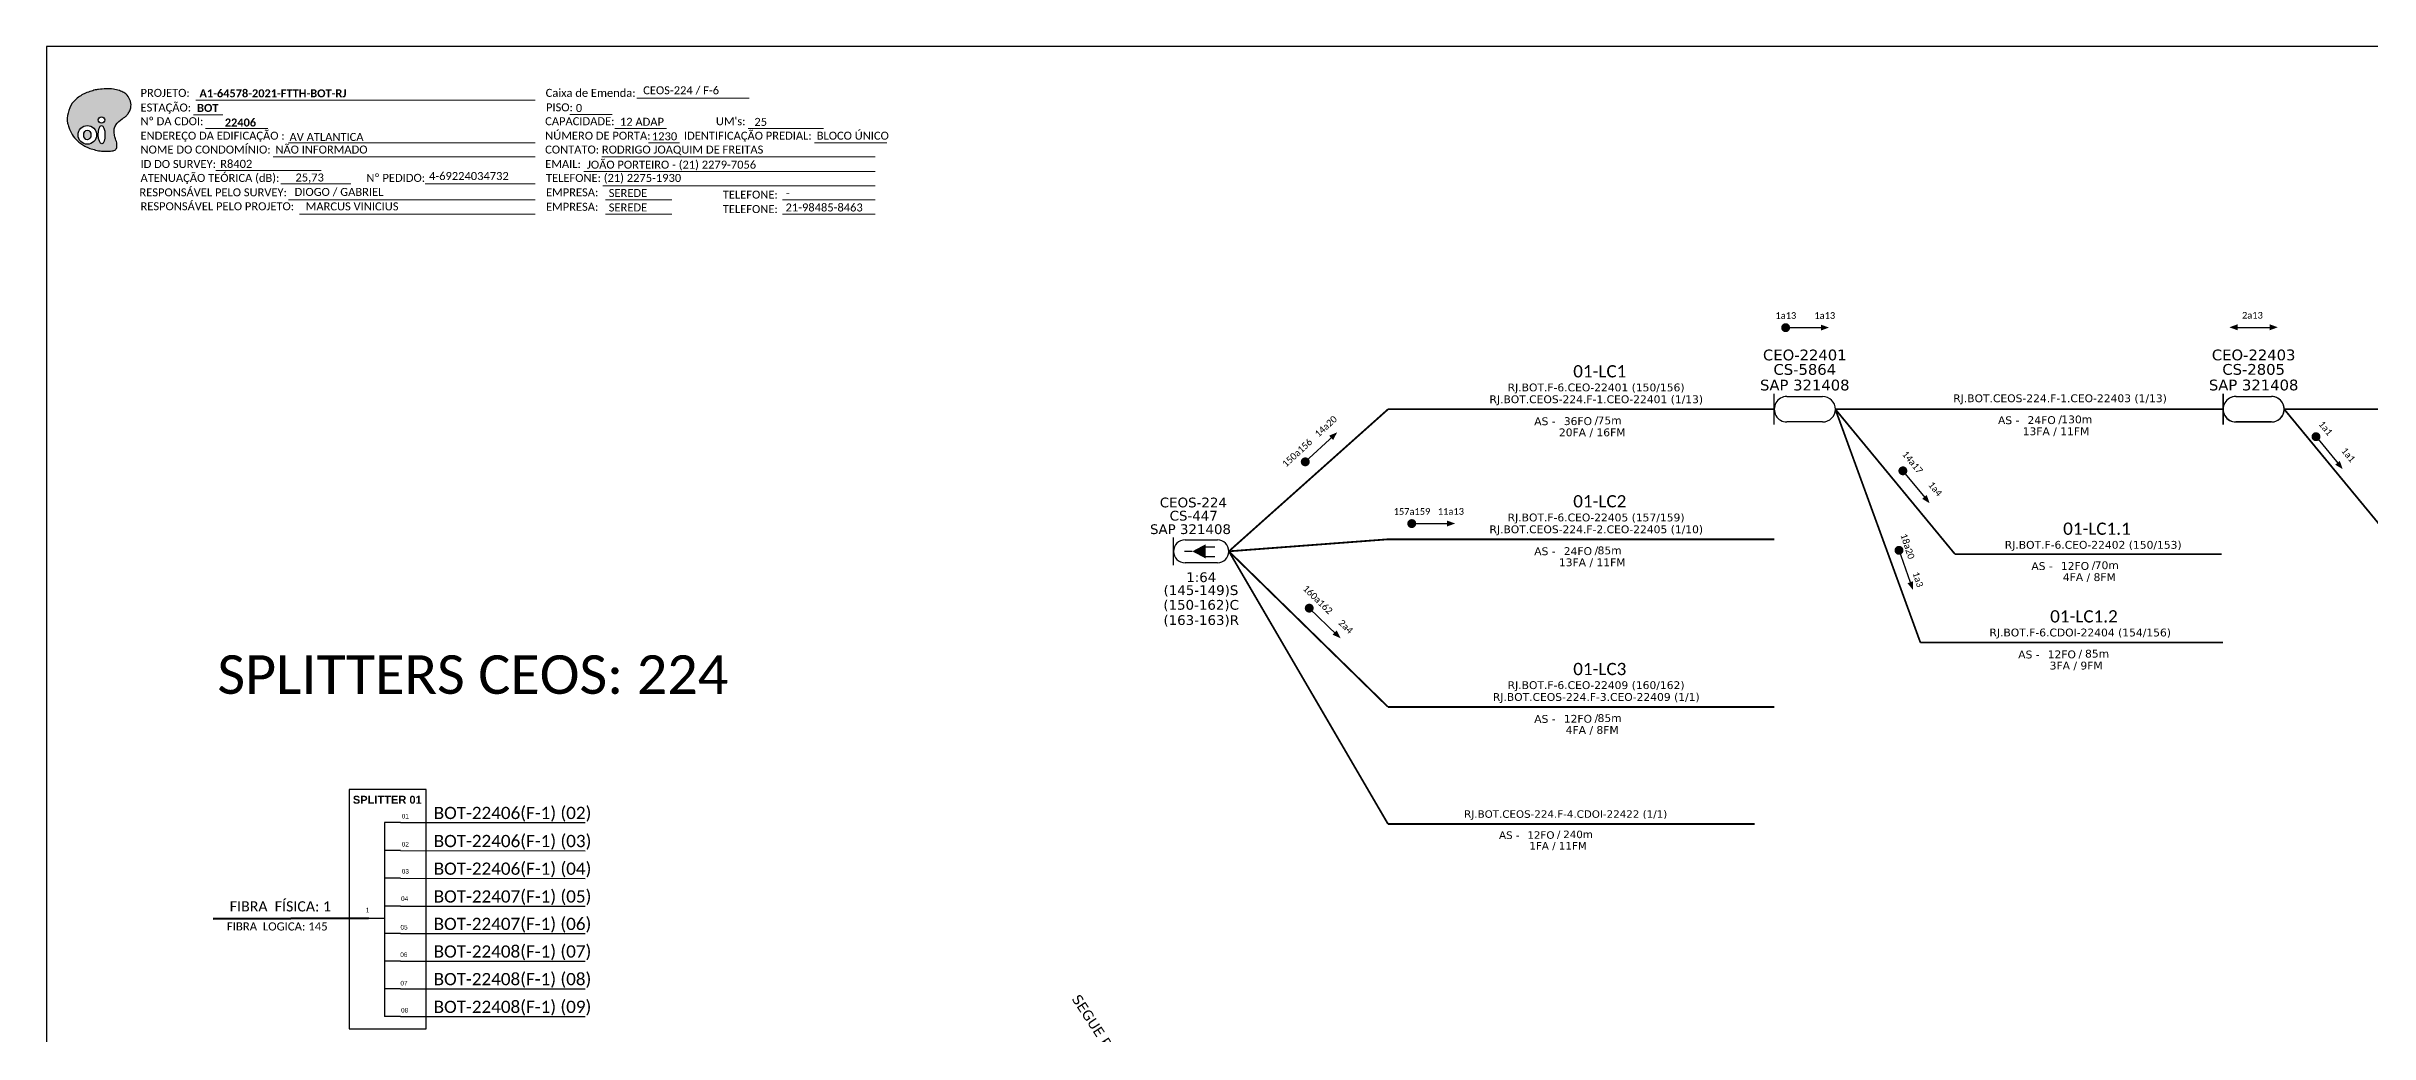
# Model space of a CAD drawing. Header units: inches. Extents: x 4735 to 6467, y 1468 to 2062.
# Drawn here: x 4735 to 5256, y 1841 to 2062 of the extents above; entities that cross this region are included whole.
import ezdxf
from ezdxf.enums import TextEntityAlignment as Align

# ---------------------------------------------------------------- set-up
doc = ezdxf.new("R2010")
doc.units = ezdxf.units.IN
doc.header["$MEASUREMENT"] = 0
for name, color, linetype in [('20.4-CEOS', 1, 'Continuous'), ('CABO OPTICO EXISTENTE', 5, 'Continuous'), ('CAP a instalar', 1, 'Continuous'), ('celulas gpon', 7, 'Continuous'), ('SETA', 7, 'Continuous')]:
    doc.layers.add(name, color=color, linetype=linetype)
doc.layers.add('40.1-ETIQUETAS', color=1, linetype='Continuous', lineweight=20)
doc.styles.add('siredit', font='verdana.ttf')
doc.styles.add('WMF-Calibri0', font='calibri.ttf')
doc.styles.add('WMF-Calibri1', font='calibrib.ttf')
doc.linetypes.add('FENCELINE1', pattern='A,0.25,-0.1,[133,ltypeshp.shx,S=0.1,R=0,X=-0.1,Y=0],-0.1,1', length=1.45)

# ---------------------------------------------------------------- blocks, each defined once
blk = doc.blocks.new('OI')
h = blk.add_hatch(color=40)
edge = h.paths.add_edge_path()
edge.add_spline(control_points=[(4.35, -0.67), (3.92, -0.99), (3.26, -1.5), (2.81, -2.59), (2.9, -3.5), (3.06, -4.27), (3.31, -4.85), (3.37, -5.39), (3.4, -5.88), (3.2, -6.4), (2.54, -6.61), (1.65, -6.63), (0.55, -6.67), (-0.56, -6.42), (-1.61, -6.14), (-2.77, -5.61), (-3.92, -4.77), (-4.89, -3.7), (-5.34, -2.65), (-5.6, -1.94), (-5.85, -0.96), (-5.71, 0.47), (-5.1, 2.02), (-4.14, 3.02), (-3.3, 3.61), (-2.37, 4.16), (-1.36, 4.44), (-0.56, 4.7), (0.79, 4.85), (2.24, 4.97), (3.79, 4.57), (4.67, 4.21), (5.44, 3.65), (5.76, 2.99), (6.03, 2.21), (6.01, 1.46), (5.72, 0.64), (5.31, 0.08), (4.88, -0.38), (4.51, -0.55), (4.35, -0.67)], knot_values=[0, 0, 0, 0, 1.60434, 2.417191, 3.427595, 4.282808, 4.776746, 5.304182, 5.888771, 6.258406, 6.858137, 7.79129, 8.986195, 10.124242, 11.187857, 12.242908, 13.953784, 15.414161, 16.515391, 17.349188, 17.675853, 19.552021, 21.515531, 22.568638, 23.63245, 24.621084, 25.782718, 26.745347, 27.142653, 29.870543, 31.004649, 31.921532, 32.709589, 33.801391, 34.042471, 35.192333, 35.971461, 36.628871, 37.254359, 37.836911, 37.836911, 37.836911, 37.836911], degree=3, periodic=0)
h.paths.add_polyline_path([(1.13, -0.87, -1), (-0.04, -0.87, -1)], flags=16)
edge = h.paths.add_edge_path(flags=16)
edge.add_ellipse((0.56, -3.59), major_axis=(-0.02, 1.71), ratio=0.361305, start_angle=0, end_angle=360)
h.paths.add_polyline_path([(-0.36, -3.62, -1), (-3.8, -3.62, -1)], flags=16)
edge = h.paths.add_edge_path(flags=0)
edge.add_ellipse((-2.08, -3.62), major_axis=(0, 0.885), ratio=0.758294, start_angle=0, end_angle=360)
at = {"color": 40}
for centre, radius in [((-2.08, -3.62), 1.72), ((0.54, -0.87), 0.587)]:
    blk.add_circle(centre, radius, dxfattribs=at)
blk.add_ellipse((-2.08, -3.62), major_axis=(0, 0.885), ratio=0.758294, start_param=-3.141592653589792, end_param=3.141592653589792, dxfattribs=at)
blk.add_ellipse((0.56, -3.59), major_axis=(-0.02, 1.71), ratio=0.361305, dxfattribs=at)
at = {"color": 40, "start_tangent": (-0.800898, -0.598801), "end_tangent": (-0.800898, -0.598801)}
blk.add_spline([(4.35, -0.67), (3.2, -1.78), (2.9, -2.54), (2.92, -3.55), (3.12, -4.38), (3.28, -4.85), (3.37, -5.37), (3.35, -5.95), (3.2, -6.29), (2.66, -6.55), (1.73, -6.63), (0.54, -6.62), (-0.58, -6.41), (-1.6, -6.11), (-2.56, -5.67), (-3.95, -4.67), (-4.89, -3.56), (-5.37, -2.56), (-5.64, -1.78), (-5.72, -1.46), (-5.63, 0.42), (-4.84, 2.22), (-4.13, 2.99), (-3.27, 3.62), (-2.4, 4.09), (-1.3, 4.47), (-0.37, 4.72), (0.02, 4.77), (2.75, 4.8), (3.85, 4.53), (4.69, 4.16), (5.31, 3.68), (5.85, 2.73), (5.93, 2.5), (5.94, 1.35), (5.67, 0.62), (5.29, 0.08), (4.84, -0.36), (4.35, -0.67)], degree=3, dxfattribs=at)
blk = doc.blocks.new('ETIQUETA_RS5F')
at = {"layer": '40.1-ETIQUETAS', "color": 0, "style": 'siredit'}
blk.add_text('/', height=1.5, dxfattribs=at).set_placement((1.55, -1.95), align=Align.MIDDLE_RIGHT)
for tag, p in [('ETIQUETA_R_PRIMARIA', (1.18, 4.1)), ('ETIQUETA_R_SECUNDARIA', (1.18, 2.1)), ('F_ATIVAS/F_MORTAS', (1.11, -4.24))]:
    blk.add_attdef(tag, text='', height=1.5, dxfattribs=at).set_placement(p, align=Align.MIDDLE_CENTER)
for tag, p in [('TIPO_CABO', (-6.62, -2.12)), ('CAP_CABO', (0.37, -2.09))]:
    blk.add_attdef(tag, text='', height=1.5, dxfattribs=at).set_placement(p, align=Align.MIDDLE_RIGHT)
blk.add_attdef('METROS', text='', height=1.5, dxfattribs=at).set_placement((2.11, -1.95), align=Align.MIDDLE_LEFT)
for tag, p in [('FUSÃO_1', (0.82, -8.39)), ('FUSÃO_2', (0.82, -10.6)), ('FUSÃO_3', (0.82, -12.93)), ('FUSÃO_4', (0.82, -15.14)), ('FUSÃO_5', (0.82, -17.16))]:
    blk.add_attdef(tag, text='', height=1.5, dxfattribs=at).set_placement(p, align=Align.CENTER)
blk = doc.blocks.new('CEOS_RP_CT_DRT')
at = {"layer": '20.4-CEOS', "color": 0}
for p, q in [((-4.54, 1.19), (-1.19, 1.19)), ((-1.19, -1.19), (-4.54, -1.19))]:
    blk.add_line(p, q, dxfattribs=at)
for points in [[(-5.73, -1.43), (-5.73, 1.44)], [(-3.79, 0), (-4.59, 0)], [(-2.47, 0.48), (-1.45, 0.48)], [(-2.47, -0.52), (-1.45, -0.52)]]:
    blk.add_lwpolyline(points, dxfattribs=at)
blk.add_lwpolyline([(-3.79, 0, 0, 1.47, 0), (-2.41, 0, 1.47, 1.47, 0)], format="xyseb", dxfattribs=at)
for centre, start, end in [((-4.54, 0), 90, 270), ((-1.19, 0), 270, 90)]:
    blk.add_arc(centre, 1.19, start, end, dxfattribs=at)
at = {"layer": '20.4-CEOS', "color": 7, "style": 'siredit'}
for tag, p in [('Nº_DA_CEOS', (-2.86, 5.6)), ('LOCAL', (-2.86, 4.24)), ('SAP', (-2.86, 2.78)), ('RACIO_SPLITAGEM', (-2.86, -1.88)), ('FIBRAS_SPLITTER', (-2.86, -3.58)), ('RESERVA_FINAIS', (-2.86, -6.39)), ('FIBRAS_TOP_C', (-2.86, -5.08))]:
    blk.add_attdef(tag, text='', height=1.01, dxfattribs=at).set_placement(p, align=Align.TOP_CENTER)

msp = doc.modelspace()

# ---------------------------------------------------------------- linework, layer by layer
at = {"color": 7, "linetype": 'Continuous'}
for p, q in [((4810.86, 1888.51), (4810.86, 1845.08)), ((4814.38, 1888.51), (4810.86, 1888.51)), ((4814.38, 1882.22), (4810.86, 1882.22)), ((4814.38, 1876.03), (4810.86, 1876.03)), ((4814.38, 1869.81), (4810.86, 1869.81)), ((4807.21, 1867.08), (4810.84, 1867.08)), ((4814.38, 1863.65), (4810.86, 1863.65)), ((4814.38, 1857.48), (4810.86, 1857.48)), ((4814.38, 1851.29), (4810.86, 1851.29)), ((4814.38, 1845.08), (4810.86, 1845.08))]:
    msp.add_line(p, q, dxfattribs=at)
at = {"color": 10, "linetype": 'Continuous'}
for p, q in [((4814.38, 1888.51), (4855.75, 1888.5)), ((4814.38, 1882.22), (4855.75, 1882.21)), ((4814.38, 1876.03), (4855.75, 1876.02)), ((4814.38, 1869.81), (4855.75, 1869.8)), ((4814.38, 1863.66), (4855.75, 1863.65)), ((4814.38, 1857.48), (4855.75, 1857.47)), ((4814.38, 1851.29), (4855.75, 1851.28)), ((4814.38, 1845.08), (4855.75, 1845.07))]:
    msp.add_line(p, q, dxfattribs=at)
at = {"color": 1, "linetype": 'Continuous', "lineweight": 60}
msp.add_line((4807.21, 1867.08), (4772.42, 1866.97), dxfattribs=at)
msp.add_lwpolyline([(4735.1, 1468.37), (5573.67, 1468.37), (5573.67, 2062.37), (4735.1, 2062.37), (4735.1, 1468.37)])
at = {"color": 7, "lineweight": 0}
for points in [[(4867.38, 2050.82), (4892.52, 2050.82)], [(4768.06, 2047.05), (4774.61, 2047.05)], [(4768.57, 2050.33), (4844.55, 2050.33)], [(4852.34, 2047.1), (4861.83, 2047.1)], [(4770.72, 2043.98), (4784.66, 2043.98)], [(4789.29, 2040.75), (4844.55, 2040.75)], [(4862.39, 2043.98), (4874.01, 2043.98)], [(4869.98, 2040.75), (4876.92, 2040.75)], [(4892.33, 2043.98), (4909.19, 2043.98)], [(4907.15, 2040.75), (4923.32, 2040.75)], [(4785.88, 2037.64), (4844.55, 2037.64)], [(4859.51, 2037.64), (4920.73, 2037.64)], [(4773.04, 2034.57), (4796.67, 2034.57)], [(4787.57, 2031.6), (4803.25, 2031.6)], [(4819.91, 2031.61), (4844.4, 2031.61)], [(4820.41, 2031.61), (4844.56, 2031.61)], [(4855.47, 2034.4), (4920.73, 2034.4)], [(4859.75, 2031.16), (4920.73, 2031.16)], [(4789.29, 2028.05), (4844.55, 2028.05)], [(4791.78, 2024.81), (4844.55, 2024.81)], [(4860.36, 2028.05), (4875.16, 2028.05)], [(4860.36, 2024.81), (4875.16, 2024.81)], [(4899.96, 2028.05), (4920.73, 2028.05)], [(4899.96, 2024.81), (4920.73, 2024.81)]]:
    msp.add_lwpolyline(points, dxfattribs=at)
at = {"const_width": 0.999}
msp.add_lwpolyline([(5124.2, 1999.38, 1), (5125.2, 1999.38, 1)], format="xyb", close=True, dxfattribs=at)
at = {"color": 1}
for points in [[(5222.7, 1984.54), (5222.7, 1977.67)], [(5225.54, 1983.96), (5233.54, 1983.96)], [(5225.55, 1978.26), (5233.38, 1978.26)]]:
    msp.add_lwpolyline(points, dxfattribs=at)
at = {"color": 8, "const_width": 1}
msp.add_lwpolyline([(5243.19, 1975.34, 1), (5243.82, 1974.57, 1)], format="xyb", close=True, dxfattribs=at)
at = {"color": 0}
for points, const_width in [([(5016.72, 1968.99, 1), (5017.46, 1969.66, 1)], 0.999), ([(5150.78, 1967.77, 1), (5151.16, 1966.85, 1)], 1), ([(5040.45, 1955.49, 1), (5041.45, 1955.49, 1)], 0.999), ([(5149.94, 1949.98, 1), (5150.26, 1949.03, 1)], 1), ([(5017.63, 1936.89, 1), (5018.34, 1936.2, 1)], 0.999)]:
    msp.add_lwpolyline(points, format="xyb", close=True, dxfattribs=dict(at, const_width=const_width))
at = {"color": 7}
msp.add_lwpolyline([(4802.89, 1842.3), (4820.17, 1842.3), (4820.17, 1895.95), (4802.89, 1895.95)], close=True, dxfattribs=at)
at = {"color": 1}
for centre, start, end in [((5225.55, 1981.11), 88.4101, 271.6072), ((5233.54, 1981.11), 270.0129, 90.013)]:
    msp.add_arc(centre, 2.85, start, end, dxfattribs=at)
at = {"layer": 'CAP a instalar', "color": 5, "linetype": 'Continuous'}
for p, q in [((5122.15, 1977.66), (5122.15, 1984.53)), ((5125, 1983.94), (5132.99, 1983.95)), ((5132.99, 1978.25), (5125, 1978.25))]:
    msp.add_line(p, q, dxfattribs=at)
at = {"layer": 'CAP a instalar', "color": 1, "linetype": 'Continuous'}
for p, q in [((5222.7, 1977.67), (5222.7, 1984.54)), ((5225.55, 1983.96), (5233.54, 1983.96)), ((5233.54, 1978.26), (5225.55, 1978.26))]:
    msp.add_line(p, q, dxfattribs=at)
at = {"layer": 'CAP a instalar', "color": 0, "linetype": 'FENCELINE1', "ltscale": 6, "const_width": 0.4}
for points in [[(5035.63, 1981.1), (4999.98, 1949.28)], [(5035.63, 1981.1), (5122.15, 1981.1)], [(5135.84, 1981.1), (5162.63, 1948.66)], [(5135.84, 1981.1), (5154.89, 1928.85)], [(4999.98, 1949.28), (5035.63, 1951.97)], [(5035.63, 1951.97), (5122.15, 1951.97)], [(4999.98, 1949.28), (5035.63, 1914.41)], [(4999.98, 1949.28), (5035.63, 1888.19)], [(5162.63, 1948.66), (5222.35, 1948.66)], [(5154.89, 1928.85), (5222.71, 1928.85)], [(5035.63, 1914.41), (5122.15, 1914.41)], [(5035.63, 1888.19), (5117.77, 1888.19)]]:
    msp.add_lwpolyline(points, dxfattribs=at)
at = {"layer": 'CAP a instalar', "color": 1, "linetype": 'FENCELINE1', "ltscale": 6, "const_width": 0.4}
for points in [[(5135.84, 1981.1), (5222.7, 1981.11)], [(5236.39, 1981.11), (5322.9, 1981.11)]]:
    msp.add_lwpolyline(points, dxfattribs=at)
at = {"layer": 'CAP a instalar', "color": 8, "linetype": 'FENCELINE1', "ltscale": 6, "const_width": 0.4}
msp.add_lwpolyline([(5236.39, 1981.11), (5263.18, 1948.67)], dxfattribs=at)
at = {"layer": 'CAP a instalar', "color": 5, "linetype": 'Continuous'}
for centre, start_param, end_param in [((5125, 1981.1), 6.283185, 9.424778), ((5132.99, 1981.1), 3.141593, 6.283185)]:
    msp.add_ellipse(centre, major_axis=(0, 2.85), ratio=1, start_param=start_param, end_param=end_param, dxfattribs=at)
at = {"layer": 'CAP a instalar', "color": 1, "linetype": 'Continuous'}
for centre, start_param, end_param in [((5225.55, 1981.11), 6.283185, 9.424778), ((5233.54, 1981.11), 3.141593, 6.283185)]:
    msp.add_ellipse(centre, major_axis=(0, 2.85), ratio=1, start_param=start_param, end_param=end_param, dxfattribs=at)
at = {"layer": 'SETA'}
msp.add_lwpolyline([(5124.7, 1999.38), (5133.28, 1999.38)], dxfattribs=at)
at = {"layer": 'SETA', "color": 0}
for points in [[(5225.25, 1999.45), (5233.83, 1999.45)], [(5017.09, 1969.32), (5023.4, 1975.14)], [(5150.76, 1967.56), (5156.23, 1960.92)], [(5040.95, 1955.49), (5049.53, 1955.49)], [(5150, 1949.81), (5152.63, 1942.35)], [(5017.98, 1936.54), (5024.16, 1930.59)]]:
    msp.add_lwpolyline(points, dxfattribs=at)
at = {"layer": 'SETA', "color": 8}
msp.add_lwpolyline([(5243.3, 1975.2), (5248.76, 1968.56)], dxfattribs=at)
at = {"layer": 'SETA'}
msp.add_solid([(5132.59, 2000.06), (5134.42, 1999.4), (5132.59, 1998.73)], dxfattribs=at)
at = {"layer": 'SETA', "color": 0}
for points in [[(5225.93, 2000.13), (5224.1, 1999.46), (5225.93, 1998.8)], [(5233.14, 2000.13), (5234.97, 1999.46), (5233.14, 1998.8)], [(5022.43, 1975.18), (5024.23, 1975.93), (5023.33, 1974.2)], [(5156.31, 1961.89), (5156.96, 1960.05), (5155.28, 1961.04)], [(5048.84, 1956.17), (5050.67, 1955.51), (5048.85, 1954.84)], [(5153.26, 1942.57), (5153.24, 1940.62), (5152, 1942.13)], [(5024.14, 1931.55), (5025, 1929.8), (5023.22, 1930.6)]]:
    msp.add_solid(points, dxfattribs=at)
at = {"layer": 'SETA', "color": 8}
msp.add_solid([(5248.85, 1969.53), (5249.49, 1967.69), (5247.82, 1968.68)], dxfattribs=at)

# ---------------------------------------------------------------- block references
at = {"color": 7, "xscale": 1.213923925163968, "yscale": 1.213923925164635, "zscale": 1.213923925163967, "rotation": 0.1532896024163693}
msp.add_blockref('OI', (4746.77, 2046.96), dxfattribs=at)
at = {"layer": '20.4-CEOS', "color": 0}
ref = msp.add_blockref('CEOS_RP_CT_DRT', (4999.98, 1949.27), dxfattribs=dict(at, xscale=2.161665797233581, yscale=2.161665797233581, zscale=2.161665791999999))
ref.add_attrib('Nº_DA_CEOS', 'CEOS-224', dxfattribs={"color": 7, "height": 2.183, "style": 'siredit'}).set_placement((4992.03, 1961.31), align=Align.TOP_CENTER)
ref.add_attrib('LOCAL', 'CS-447', dxfattribs={"color": 7, "height": 2.183, "style": 'siredit'}).set_placement((4992.1, 1958.35), align=Align.TOP_CENTER)
ref.add_attrib('SAP', 'SAP 321408', dxfattribs={"color": 7, "height": 2.183, "style": 'siredit'}).set_placement((4991.38, 1955.33), align=Align.TOP_CENTER)
ref.add_attrib('RACIO_SPLITAGEM', '1:64', dxfattribs={"color": 7, "height": 2.183, "style": 'siredit'}).set_placement((4993.79, 1944.57), align=Align.TOP_CENTER)
ref.add_attrib('FIBRAS_SPLITTER', '(145-149)S', dxfattribs={"color": 7, "height": 2.183, "style": 'siredit'}).set_placement((4993.73, 1941.67), align=Align.TOP_CENTER)
ref.add_attrib('FIBRAS_TOP_C', '(150-162)C', dxfattribs={"color": 7, "height": 2.183, "style": 'siredit'}).set_placement((4993.77, 1938.38), align=Align.TOP_CENTER)
ref.add_attrib('RESERVA_FINAIS', '(163-163)R', dxfattribs={"color": 7, "height": 2.183, "style": 'siredit'}).set_placement((4993.79, 1934.97), align=Align.TOP_CENTER)
at = {"layer": 'CAP a instalar', "color": 0, "linetype": 'FENCELINE1', "ltscale": 7}
ref = msp.add_blockref('ETIQUETA_RS5F', (5080.9, 1980.88), dxfattribs=dict(at, xscale=1.16639998499977, yscale=1.16639998499977, zscale=1.16639998499977))
ref.add_attrib('ETIQUETA_R_PRIMARIA', 'RJ.BOT.F-6.CEO-22401 (150/156)', dxfattribs={"layer": '40.1-ETIQUETAS', "color": 0, "height": 1.7496, "style": 'siredit'}).set_placement((5082.24, 1985.99), align=Align.MIDDLE_CENTER)
ref.add_attrib('ETIQUETA_R_SECUNDARIA', 'RJ.BOT.CEOS-224.F-1.CEO-22401 (1/13)', dxfattribs={"layer": '40.1-ETIQUETAS', "color": 0, "height": 1.7496, "style": 'siredit'}).set_placement((5082.28, 1983.34), align=Align.MIDDLE_CENTER)
ref.add_attrib('TIPO_CABO', 'AS -', dxfattribs={"layer": '40.1-ETIQUETAS', "color": 0, "height": 1.75, "style": 'siredit'}).set_placement((5073.18, 1978.41), align=Align.MIDDLE_RIGHT)
ref.add_attrib('CAP_CABO', '36FO', dxfattribs={"layer": '40.1-ETIQUETAS', "color": 0, "height": 1.75, "style": 'siredit'}).set_placement((5081.33, 1978.44), align=Align.MIDDLE_RIGHT)
ref.add_attrib('METROS', '75m', dxfattribs={"layer": '40.1-ETIQUETAS', "color": 0, "height": 1.75, "style": 'siredit'}).set_placement((5082.57, 1978.6), align=Align.MIDDLE_LEFT)
ref.add_attrib('F_ATIVAS/F_MORTAS', '20FA / 16FM', dxfattribs={"layer": '40.1-ETIQUETAS', "color": 0, "height": 1.7496, "style": 'siredit'}).set_placement((5081.37, 1975.93), align=Align.MIDDLE_CENTER)
at = {"layer": 'CAP a instalar', "color": 1, "linetype": 'FENCELINE1', "ltscale": 7}
ref = msp.add_blockref('ETIQUETA_RS5F', (5184.79, 1981.11), dxfattribs=dict(at, xscale=1.16639998499977, yscale=1.16639998499977, zscale=1.16639998499977))
ref.add_attrib('ETIQUETA_R_SECUNDARIA', 'RJ.BOT.CEOS-224.F-1.CEO-22403 (1/13)', dxfattribs={"layer": '40.1-ETIQUETAS', "color": 0, "height": 1.7496, "style": 'siredit'}).set_placement((5186.17, 1983.56), align=Align.MIDDLE_CENTER)
ref.add_attrib('TIPO_CABO', 'AS -', dxfattribs={"layer": '40.1-ETIQUETAS', "color": 0, "height": 1.75, "style": 'siredit'}).set_placement((5177.07, 1978.64), align=Align.MIDDLE_RIGHT)
ref.add_attrib('CAP_CABO', '24FO', dxfattribs={"layer": '40.1-ETIQUETAS', "color": 0, "height": 1.75, "style": 'siredit'}).set_placement((5185.21, 1978.67), align=Align.MIDDLE_RIGHT)
ref.add_attrib('METROS', '130m', dxfattribs={"layer": '40.1-ETIQUETAS', "color": 0, "height": 1.75, "style": 'siredit'}).set_placement((5186.46, 1978.83), align=Align.MIDDLE_LEFT)
ref.add_attrib('F_ATIVAS/F_MORTAS', '13FA / 11FM', dxfattribs={"layer": '40.1-ETIQUETAS', "color": 0, "height": 1.7496, "style": 'siredit'}).set_placement((5185.26, 1976.16), align=Align.MIDDLE_CENTER)
at = {"layer": 'CAP a instalar', "color": 0, "linetype": 'FENCELINE1', "ltscale": 7}
ref = msp.add_blockref('ETIQUETA_RS5F', (5080.9, 1951.76), dxfattribs=dict(at, xscale=1.16639998499977, yscale=1.16639998499977, zscale=1.16639998499977))
ref.add_attrib('ETIQUETA_R_PRIMARIA', 'RJ.BOT.F-6.CEO-22405 (157/159)', dxfattribs={"layer": '40.1-ETIQUETAS', "color": 0, "height": 1.7496, "style": 'siredit'}).set_placement((5082.24, 1956.86), align=Align.MIDDLE_CENTER)
ref.add_attrib('ETIQUETA_R_SECUNDARIA', 'RJ.BOT.CEOS-224.F-2.CEO-22405 (1/10)', dxfattribs={"layer": '40.1-ETIQUETAS', "color": 0, "height": 1.7496, "style": 'siredit'}).set_placement((5082.28, 1954.21), align=Align.MIDDLE_CENTER)
ref.add_attrib('TIPO_CABO', 'AS -', dxfattribs={"layer": '40.1-ETIQUETAS', "color": 0, "height": 1.75, "style": 'siredit'}).set_placement((5073.18, 1949.29), align=Align.MIDDLE_RIGHT)
ref.add_attrib('CAP_CABO', '24FO', dxfattribs={"layer": '40.1-ETIQUETAS', "color": 0, "height": 1.75, "style": 'siredit'}).set_placement((5081.33, 1949.32), align=Align.MIDDLE_RIGHT)
ref.add_attrib('METROS', '85m', dxfattribs={"layer": '40.1-ETIQUETAS', "color": 0, "height": 1.75, "style": 'siredit'}).set_placement((5082.57, 1949.48), align=Align.MIDDLE_LEFT)
ref.add_attrib('F_ATIVAS/F_MORTAS', '13FA / 11FM', dxfattribs={"layer": '40.1-ETIQUETAS', "color": 0, "height": 1.7496, "style": 'siredit'}).set_placement((5081.37, 1946.81), align=Align.MIDDLE_CENTER)
ref = msp.add_blockref('ETIQUETA_RS5F', (5192.26, 1948.44), dxfattribs=dict(at, xscale=1.16639998499977, yscale=1.16639998499977, zscale=1.16639998499977))
ref.add_attrib('ETIQUETA_R_PRIMARIA', 'RJ.BOT.F-6.CEO-22402 (150/153)', dxfattribs={"layer": '40.1-ETIQUETAS', "color": 0, "height": 1.7496, "style": 'siredit'}).set_placement((5193.6, 1950.73), align=Align.MIDDLE_CENTER)
ref.add_attrib('TIPO_CABO', 'AS -', dxfattribs={"layer": '40.1-ETIQUETAS', "color": 0, "height": 1.75, "style": 'siredit'}).set_placement((5184.55, 1945.97), align=Align.MIDDLE_RIGHT)
ref.add_attrib('CAP_CABO', '12FO', dxfattribs={"layer": '40.1-ETIQUETAS', "color": 0, "height": 1.75, "style": 'siredit'}).set_placement((5192.69, 1946), align=Align.MIDDLE_RIGHT)
ref.add_attrib('METROS', '70m', dxfattribs={"layer": '40.1-ETIQUETAS', "color": 0, "height": 1.75, "style": 'siredit'}).set_placement((5193.94, 1946.16), align=Align.MIDDLE_LEFT)
ref.add_attrib('F_ATIVAS/F_MORTAS', '4FA / 8FM', dxfattribs={"layer": '40.1-ETIQUETAS', "color": 0, "height": 1.75, "style": 'siredit'}).set_placement((5192.73, 1943.49), align=Align.MIDDLE_CENTER)
ref = msp.add_blockref('ETIQUETA_RS5F', (5189.31, 1928.63), dxfattribs=dict(at, xscale=1.166399984998861, yscale=1.166399984998861, zscale=1.166399984999998))
ref.add_attrib('ETIQUETA_R_SECUNDARIA', 'RJ.BOT.F-6.CDOI-22404 (154/156)', dxfattribs={"layer": 'CABO OPTICO EXISTENTE', "color": 0, "height": 1.7496, "style": 'siredit'}).set_placement((5190.69, 1931.09), align=Align.MIDDLE_CENTER)
ref.add_attrib('TIPO_CABO', 'AS -', dxfattribs={"layer": '40.1-ETIQUETAS', "color": 0, "height": 1.75, "style": 'siredit'}).set_placement((5181.59, 1926.16), align=Align.MIDDLE_RIGHT)
ref.add_attrib('CAP_CABO', '12FO', dxfattribs={"layer": '40.1-ETIQUETAS', "color": 0, "height": 1.75, "style": 'siredit'}).set_placement((5189.73, 1926.19), align=Align.MIDDLE_RIGHT)
ref.add_attrib('METROS', '85m', dxfattribs={"layer": '40.1-ETIQUETAS', "color": 0, "height": 1.75, "style": 'siredit'}).set_placement((5191.77, 1926.35), align=Align.MIDDLE_LEFT)
ref.add_attrib('F_ATIVAS/F_MORTAS', '3FA / 9FM', dxfattribs={"layer": '40.1-ETIQUETAS', "color": 0, "height": 1.75, "style": 'siredit'}).set_placement((5189.78, 1923.68), align=Align.MIDDLE_CENTER)
ref = msp.add_blockref('ETIQUETA_RS5F', (5080.9, 1914.2), dxfattribs=dict(at, xscale=1.16639998499977, yscale=1.16639998499977, zscale=1.16639998499977))
ref.add_attrib('ETIQUETA_R_PRIMARIA', 'RJ.BOT.F-6.CEO-22409 (160/162)', dxfattribs={"layer": '40.1-ETIQUETAS', "color": 0, "height": 1.7496, "style": 'siredit'}).set_placement((5082.24, 1919.3), align=Align.MIDDLE_CENTER)
ref.add_attrib('ETIQUETA_R_SECUNDARIA', 'RJ.BOT.CEOS-224.F-3.CEO-22409 (1/1)', dxfattribs={"layer": '40.1-ETIQUETAS', "color": 0, "height": 1.7496, "style": 'siredit'}).set_placement((5082.28, 1916.65), align=Align.MIDDLE_CENTER)
ref.add_attrib('TIPO_CABO', 'AS -', dxfattribs={"layer": '40.1-ETIQUETAS', "color": 0, "height": 1.75, "style": 'siredit'}).set_placement((5073.18, 1911.73), align=Align.MIDDLE_RIGHT)
ref.add_attrib('CAP_CABO', '12FO', dxfattribs={"layer": '40.1-ETIQUETAS', "color": 0, "height": 1.75, "style": 'siredit'}).set_placement((5081.33, 1911.76), align=Align.MIDDLE_RIGHT)
ref.add_attrib('METROS', '85m', dxfattribs={"layer": '40.1-ETIQUETAS', "color": 0, "height": 1.75, "style": 'siredit'}).set_placement((5082.57, 1911.92), align=Align.MIDDLE_LEFT)
ref.add_attrib('F_ATIVAS/F_MORTAS', '4FA / 8FM', dxfattribs={"layer": '40.1-ETIQUETAS', "color": 0, "height": 1.75, "style": 'siredit'}).set_placement((5081.37, 1909.25), align=Align.MIDDLE_CENTER)
ref = msp.add_blockref('ETIQUETA_RS5F', (5072.51, 1888.06), dxfattribs=dict(at, xscale=1.120210545593181, yscale=1.120210545592726, zscale=1.120210545593998))
ref.add_attrib('ETIQUETA_R_SECUNDARIA', 'RJ.BOT.CEOS-224.F-4.CDOI-22422 (1/1)', dxfattribs={"layer": 'CABO OPTICO EXISTENTE', "color": 0, "height": 1.6803, "style": 'siredit'}).set_placement((5075.43, 1890.42), align=Align.MIDDLE_CENTER)
ref.add_attrib('TIPO_CABO', 'AS -', dxfattribs={"layer": '40.1-ETIQUETAS', "color": 0, "height": 1.68, "style": 'siredit'}).set_placement((5065.1, 1885.69), align=Align.MIDDLE_RIGHT)
ref.add_attrib('CAP_CABO', '12FO', dxfattribs={"layer": '40.1-ETIQUETAS', "color": 0, "height": 1.68, "style": 'siredit'}).set_placement((5072.92, 1885.72), align=Align.MIDDLE_RIGHT)
ref.add_attrib('METROS', '240m', dxfattribs={"layer": '40.1-ETIQUETAS', "color": 0, "height": 1.68, "style": 'siredit'}).set_placement((5074.88, 1885.87), align=Align.MIDDLE_LEFT)
ref.add_attrib('F_ATIVAS/F_MORTAS', '1FA / 11FM', dxfattribs={"layer": '40.1-ETIQUETAS', "color": 0, "height": 1.68, "style": 'siredit'}).set_placement((5073.72, 1883.31), align=Align.MIDDLE_CENTER)

# ---------------------------------------------------------------- texts
at = {"color": 7, "lineweight": 0, "style": 'WMF-Calibri0'}
for s, height, p in [('PROJETO:', 1.793, (4756.17, 2051.08)), ('Caixa de Emenda:', 1.7927, (4846.93, 2051.08)), ('ESTAÇÃO:', 1.793, (4756.17, 2047.8)), ('Nº DA CDOI:', 1.7927, (4756.17, 2044.73)), ('CAPACIDADE:', 1.7927, (4846.82, 2044.73)), ('PISO:', 1.793, (4847, 2047.84)), ("UM's:", 1.793, (4885.06, 2044.73)), ('ENDEREÇO DA EDIFICAÇÃO :', 1.7927, (4756.17, 2041.49)), ('NOME DO CONDOMÍNIO:', 1.7927, (4756.17, 2038.38)), ('NÃO INFORMADO', 1.7927, (4786.39, 2038.38)), ('CONTATO: RODRIGO JOAQUIM DE FREITAS', 1.7927, (4846.82, 2038.38)), ('NÚMERO DE PORTA:', 1.7927, (4846.82, 2041.49)), ('IDENTIFICAÇÃO PREDIAL:', 1.7927, (4877.9, 2041.49)), ('BLOCO ÚNICO', 1.7927, (4907.65, 2041.49)), ('ID DO SURVEY:', 1.7927, (4756.17, 2035.15)), ('EMAIL:', 1.793, (4846.82, 2035.15)), ('RESPONSÁVEL PELO SURVEY:', 1.7927, (4755.93, 2028.8)), ('ATENUAÇÃO TEÓRICA (dB):', 1.7927, (4756.17, 2032.03)), ('Nº PEDIDO:', 1.793, (4806.76, 2032.04)), ('TELEFONE: (21) 2275-1930', 1.7927, (4847, 2032.03)), ('EMPRESA:', 1.793, (4847, 2028.8)), ('TELEFONE:', 1.793, (4886.61, 2028.29)), ('RESPONSÁVEL PELO PROJETO:', 1.7927, (4756.17, 2025.68)), ('EMPRESA:', 1.793, (4847, 2025.56)), ('TELEFONE:', 1.793, (4886.61, 2025.05))]:
    msp.add_text(s, height=height, dxfattribs=at).set_placement(p)
at = {"color": 7, "linetype": 'Continuous'}
for s, height, style, p in [('A1-64578-2021-FTTH-BOT-RJ', 1.7927, 'WMF-Calibri1', (4769.37, 2050.98)), ('CEOS-224 / F-6', 1.7927, 'WMF-Calibri0', (4868.78, 2051.66)), ('BOT', 1.793, 'WMF-Calibri1', (4768.85, 2047.71)), ('0', 1.79, 'WMF-Calibri0', (4853.69, 2047.7)), ('AV ATLANTICA', 1.7927, 'WMF-Calibri0', (4789.55, 2041.21)), ('1230', 1.793, 'WMF-Calibri0', (4870.73, 2041.35)), ('JOÃO PORTEIRO - (21) 2279-7056', 1.7927, 'WMF-Calibri0', (4856.17, 2035)), ('DIOGO / GABRIEL', 1.7927, 'WMF-Calibri0', (4790.69, 2028.89)), ('SEREDE', 1.793, 'WMF-Calibri0', (4861.06, 2028.65)), ('MARCUS VINICIUS', 1.7927, 'WMF-Calibri0', (4793.18, 2025.65)), ('SEREDE', 1.793, 'WMF-Calibri0', (4861.06, 2025.41)), ('21-98485-8463', 1.7927, 'WMF-Calibri0', (4900.67, 2025.41)), ('-', 1.79, 'WMF-Calibri0', (4900.76, 2028.61))]:
    msp.add_text(s, height=height, dxfattribs=dict(at, style=style)).set_placement(p)
at = {"color": 7, "linetype": 'Continuous', "style": 'WMF-Calibri1'}
msp.add_text('22406', height=1.793, dxfattribs=at).set_placement((4778.56, 2044.44), align=Align.CENTER)
at = {"color": 0, "linetype": 'Continuous', "style": 'WMF-Calibri0'}
for s, p in [('12 ADAP', (4863.57, 2044.6)), ('25', (4893.68, 2044.58)), ('R8402', (4774.03, 2035.18))]:
    msp.add_text(s, height=1.793, dxfattribs=at).set_placement(p)
at = {"color": 0, "lineweight": 0, "style": 'WMF-Calibri0'}
msp.add_text('25,73', height=1.793, dxfattribs=at).set_placement((4790.88, 2032.12))
at = {"color": 7, "style": 'WMF-Calibri0'}
msp.add_text('4-69224034732', height=1.7927, dxfattribs=at).set_placement((4820.81, 2032.45))
at = {"attachment_point": 5}
for s, insert, char_height, width in [('\\C7;\\fCalibri|b0|i0|c0|p34;1a13', (5124.75, 2002.09), 1.4978, 25.3213), ('\\C7;\\fCalibri|b0|i0|c0|p34;1a13', (5133.47, 2002.09), 1.4978, 25.3213), ('\\C7;\\fCalibri|b0|i0|c0|p34;SPLITTERS CEOS: 224', (4830.61, 1921.61), 8.64, 131.666), ('{\\fArial|b1|i0|c0|p34;\\C10;SPLITTER 01}', (4811.45, 1893.62), 1.7753, 17.28), ('\\C7;\\fArial|b0|i0;\\H0.578704x;01 ', (4815.49, 1889.93), 1.7753, 3.7582), ('{\\fCalibri|b0|i0|c0|p34;\\C1;BOT-22406(F-1) (02)}', (4839.51, 1890.37), 2.7432, 40.9104), ('\\C7;\\fArial|b0|i0|;\\H1.0273588255048;02 ', (4815.49, 1883.65), 1.7753, 3.7582), ('{\\fCalibri|b0|i0|c0|p34;\\C1;BOT-22406(F-1) (03)}', (4839.51, 1884.08), 2.7432, 40.9104), ('{\\fCalibri|b0|i0|c0|p34;\\C1;BOT-22406(F-1) (04)}', (4839.51, 1877.89), 2.7432, 40.9104), ('\\C7;\\fArial|b0|i0|;\\H1.0273588255048;03 ', (4815.49, 1877.59), 1.7753, 3.456), ('\\C7;\\fCalibri|b0|i0|c0|p34;BOT-22407(F-1) (05)', (4839.51, 1871.67), 2.7432, 40.9104), ('\\C7;\\fCalibri|b0|i0|c0|p34;FIBRA  FÍSICA: 1', (4787.5, 1869.73), 2.2859, 34.56), ('\\C7;\\fArial|b0|i0|;\\H1.0273588255048;1', (4807.04, 1868.91), 1.7753, 1.7584), ('\\C7;\\fArial|b0|i0|;\\H1.0273588255048;04 ', (4815.34, 1871.45), 1.7753, 3.7582), ('\\C7;\\fCalibri|b0|i0|c0|p34;FIBRA  LOGICA: 145', (4786.8, 1865.24), 1.8289, 34.56), ('\\C7;\\fArial|b0|i0|;\\H1.0273588255048;05 ', (4815.21, 1865.05), 1.7753, 4.6222), ('\\C7;\\fCalibri|b0|i0|c0|p34;BOT-22407(F-1) (06)', (4839.5, 1865.52), 2.7432, 40.9104), ('\\C7;\\fArial|b0|i0|;\\H1.0273588255048;06 ', (4815.16, 1858.91), 1.7753, 3.7582), ('\\C7;\\fCalibri|b0|i0|c0|p34;BOT-22408(F-1) (07)', (4839.5, 1859.34), 2.7432, 40.9104), ('\\C7;\\fArial|b0|i0|;\\H1.0273588255048;07 ', (4815.19, 1852.53), 1.7753, 3.7582), ('\\C7;\\fCalibri|b0|i0|c0|p34;BOT-22408(F-1) (08)', (4839.5, 1853.15), 2.7432, 40.9104), ('\\C7;\\fCalibri|b0|i0|c0|p34;BOT-22408(F-1) (09)', (4839.5, 1846.94), 2.7432, 40.9104), ('\\C7;\\fArial|b0|i0|;\\H1.0273588255048;08 ', (4815.34, 1846.46), 1.7753, 3.7582)]:
    msp.add_mtext(s, dxfattribs=dict(at, insert=insert, char_height=char_height, width=width))
at = {"color": 0, "attachment_point": 5}
for s, insert, char_height, width in [('{\\fCalibri|b0|i0|c0|p34;2a13}', (5229.27, 2002.15), 1.4978, 25.3213), ('\\C3;\\fCalibri|b0|i0|c0|p34;01-LC1', (5083.07, 1989.59), 2.7432, 40.9104), ('\\C3;\\fCalibri|b0|i0|c0|p34;01-LC2', (5083.07, 1960.47), 2.7432, 40.9104), ('\\C3;\\fCalibri|b0|i0|c0|p34;01-LC1.1', (5194.44, 1954.33), 2.7432, 40.9104), ('\\C3;\\fCalibri|b0|i0|c0|p34;01-LC1.2', (5191.53, 1934.69), 2.7432, 40.9104), ('\\C3;\\fCalibri|b0|i0|c0|p34;01-LC3', (5083.07, 1922.9), 2.7432, 40.9104)]:
    msp.add_mtext(s, dxfattribs=dict(at, insert=insert, char_height=char_height, width=width))
for s, insert, char_height, width, rotation in [('\\C7;\\fCalibri|b0|i0|c0|p34;14a20', (5021.7, 1977.26), 1.4978, 25.3213, 42.687), ('\\C7;\\fCalibri|b0|i0|c0|p34;150a156', (5015.29, 1971.34), 1.4978, 25.3213, 42.687), ('\\fCalibri|b0|i0|c0|p34;14a17', (5153.13, 1969.22), 1.5, 25.3588, 309.4745), ('\\fCalibri|b0|i0|c0|p34;1a4', (5158.22, 1963.25), 1.5, 25.3588, 309.4745), ('\\C7;\\fCalibri|b0|i0|c0|p34;157a159', (5041, 1958.19), 1.4978, 25.3213, 0.0306), ('\\C7;\\fCalibri|b0|i0|c0|p34;11a13', (5049.72, 1958.2), 1.4978, 25.3213, 0.0306), ('\\fCalibri|b0|i0|c0|p34;18a20', (5152.02, 1950.4), 1.5, 25.3588, 288.2479), ('\\C7;\\fCalibri|b0|i0|c0|p34;160a162', (5019.9, 1938.46), 1.4978, 25.3213, 316.0501), ('\\fCalibri|b0|i0|c0|p34;1a3', (5154.35, 1942.97), 1.5, 25.3588, 288.2479), ('\\C7;\\fCalibri|b0|i0|c0|p34;2a4', (5026.17, 1932.41), 1.4978, 25.3213, 316.0501)]:
    msp.add_mtext(s, dxfattribs=dict(at, insert=insert, char_height=char_height, width=width, rotation=rotation))
at = {"color": 8, "char_height": 1.5, "width": 25.3588, "attachment_point": 5, "rotation": 309.4148}
for insert in [(5245.67, 1976.86), (5250.76, 1970.89)]:
    msp.add_mtext('\\C8;\\fCalibri|b0|i0|c0|p34;1a1', dxfattribs=dict(at, insert=insert))
at = {"layer": '20.4-CEOS', "color": 5, "style": 'siredit'}
for s, p in [('CEO-22401', (5128.99, 1994.47)), ('CS-5864', (5128.99, 1991.23)), ('SAP 321408', (5128.99, 1987.73))]:
    msp.add_text(s, height=2.413, rotation=0.0129, dxfattribs=at).set_placement(p, align=Align.TOP_CENTER)
at = {"layer": '20.4-CEOS', "color": 1, "style": 'siredit'}
for s, p in [('CEO-22403', (5229.54, 1994.48)), ('CS-2805', (5229.54, 1991.24)), ('SAP 321408', (5229.54, 1987.74))]:
    msp.add_text(s, height=2.413, rotation=0.0129, dxfattribs=at).set_placement(p, align=Align.TOP_CENTER)
at = {"layer": 'celulas gpon', "style": 'siredit'}
msp.add_text('SEGUE P/ CEO-22405', height=2.25, rotation=303.0462, dxfattribs=at).set_placement((4964.7, 1849.04))

doc.saveas('drawing.dxf')
